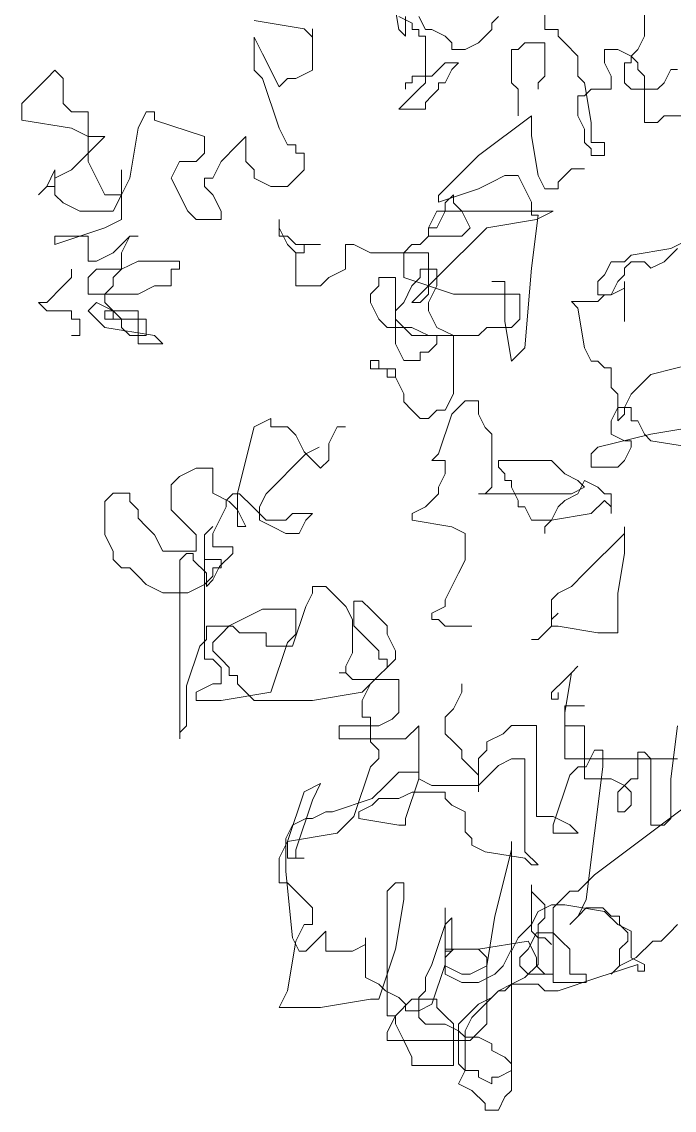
# Model space of a CAD drawing. Extents: x -1568 to -728, y -1287 to -990.
# Drawn here: x -1434.958 to -1433.673, y -1194.667 to -1192.522 of the extents above; entities that cross this region are included whole.
import ezdxf

# ---------------------------------------------------------------- set-up
doc = ezdxf.new("R2010")
doc.units = 0
doc.header["$LTSCALE"] = 5
doc.layers.get('0').update_dxf_attribs({"linetype": 'CONTINUOUS'})

# ---------------------------------------------------------------- blocks, each defined once
blk = doc.blocks.new('tulia')
at = {"color": 3, "lineweight": 0}
for p, q in [((210.8647, 265.1123), (210.8647, 264.1105)), ((212.6311, 264.1582), (212.6788, 264.4444)), ((211.5808, 264.1582), (211.5808, 264.349)), ((211.915, 264.2536), (211.9627, 264.2059)), ((211.9627, 264.2059), (211.9627, 264.1582)), ((212.4401, 264.1582), (212.4879, 264.2536)), ((212.6311, 264.2536), (212.5356, 264.2059)), ((212.5356, 264.2059), (212.5356, 264.1582)), ((212.5834, 264.2536), (212.5834, 264.1105)), ((213.6711, 264.2241), (213.3128, 264.1644)), ((211.4853, 264.1105), (211.4853, 264.1582)), ((211.4853, 264.1582), (211.5808, 264.1582)), ((211.9627, 264.1582), (212.0105, 264.1105)), ((212.2969, 264.1105), (212.3924, 264.1582)), ((212.3924, 264.1582), (212.4401, 264.1582)), ((212.5356, 264.1582), (212.4879, 264.1582)), ((212.4879, 264.1582), (212.4879, 264.1105)), ((212.5834, 264.1105), (212.6311, 264.1582)), ((213.3128, 264.1644), (213.2531, 264.1047)), ((213.2531, 264.1047), (213.2531, 264.1644)), ((213.2531, 264.1644), (213.2531, 263.866)), ((210.8647, 264.1105), (210.9124, 264.0151)), ((211.3421, 263.9674), (211.4376, 264.0628)), ((211.4376, 264.0628), (211.4853, 264.1105)), ((211.5808, 263.8243), (211.5808, 264.0628)), ((211.5808, 264.0628), (211.724, 264.0628)), ((211.724, 264.0628), (211.7718, 264.0151)), ((212.0105, 264.1105), (212.0582, 264.0628)), ((212.0582, 264.0628), (212.1537, 264.0151)), ((212.2492, 264.0628), (212.2969, 264.1105)), ((212.2492, 264.0151), (212.2492, 264.0628)), ((212.4879, 264.1105), (212.4401, 264.1105)), ((212.4401, 264.1105), (212.4401, 263.7766)), ((213.6114, 263.9854), (213.6711, 264.1047)), ((213.6711, 264.1047), (213.6711, 263.866)), ((210.9124, 264.0151), (210.9602, 263.9674)), ((210.9124, 263.9197), (210.9602, 263.9674)), ((210.9602, 263.9674), (211.0557, 264.0151)), ((210.9602, 263.9674), (210.9602, 263.9197)), ((211.0557, 264.0151), (211.1511, 264.0151)), ((211.1511, 264.0151), (211.1511, 263.9197)), ((211.3421, 263.8243), (211.3421, 263.9674)), ((211.7718, 264.0151), (211.8195, 264.0151)), ((211.8195, 264.0151), (211.8195, 263.7766)), ((212.1537, 264.0151), (212.2492, 264.0151)), ((213.4919, 263.7466), (213.6114, 263.9854)), ((210.9124, 263.872), (210.9124, 263.9197)), ((210.9602, 263.9197), (211.0079, 263.9197)), ((211.0079, 263.9197), (211.0079, 263.7766)), ((211.1511, 263.9197), (211.1034, 263.8243)), ((212.2492, 263.872), (212.2014, 263.9197)), ((212.2014, 263.9197), (212.2969, 263.9197)), ((212.2969, 263.9197), (212.3447, 263.872)), ((210.6737, 263.872), (210.626, 263.872)), ((210.7215, 263.7766), (210.6737, 263.872)), ((210.8647, 263.8243), (210.9124, 263.872)), ((210.8647, 263.4903), (210.8647, 263.8243)), ((211.1034, 263.8243), (211.1034, 263.7289)), ((211.2944, 263.7766), (211.3421, 263.8243)), ((211.6286, 263.7766), (211.5808, 263.8243)), ((212.2969, 263.7766), (212.2492, 263.872)), ((212.3447, 263.872), (212.3924, 263.8243)), ((212.3924, 263.8243), (212.5356, 263.8243)), ((212.5356, 263.8243), (212.5356, 263.7766)), ((213.2531, 263.866), (213.3725, 263.8063)), ((213.3725, 263.8063), (213.4322, 263.8063)), ((213.4322, 263.8063), (213.4919, 263.7466)), ((213.6114, 263.8063), (213.4919, 263.4483)), ((213.6711, 263.866), (213.6114, 263.8063)), ((215.0447, 263.8063), (215.1044, 263.866)), ((215.0447, 263.6273), (215.0447, 263.8063)), ((215.1044, 263.866), (215.1642, 263.8063)), ((215.1642, 263.8063), (215.2836, 263.687)), ((210.7692, 263.7289), (210.7215, 263.7766)), ((210.9602, 263.7289), (210.7692, 263.7289)), ((211.0079, 263.7766), (210.9602, 263.7289)), ((211.1034, 263.7289), (211.2466, 263.7289)), ((211.2466, 263.4903), (211.2944, 263.7766)), ((211.2466, 263.7289), (211.2944, 263.6812)), ((211.6286, 263.7289), (211.6286, 263.7766)), ((211.8195, 263.7766), (211.7718, 263.7289)), ((211.7718, 263.7289), (211.7718, 263.538)), ((212.3447, 263.7766), (212.2969, 263.7766)), ((212.3447, 263.7289), (212.3447, 263.7766)), ((212.3924, 263.6812), (212.3447, 263.7289)), ((212.4401, 263.7766), (212.4879, 263.7289)), ((212.4879, 263.7289), (212.5834, 263.6335)), ((212.5356, 263.7766), (212.5834, 263.7766)), ((212.5834, 263.7766), (212.5834, 263.7289)), ((211.2944, 263.6812), (211.3421, 263.6812)), ((211.3421, 263.6812), (211.3421, 263.538)), ((212.4401, 263.6335), (212.3924, 263.6812)), ((215.2836, 263.687), (215.3433, 263.6273)), ((212.4401, 263.5858), (212.4401, 263.6335)), ((212.6311, 263.5858), (212.4401, 263.5858)), ((212.5834, 263.6335), (212.6311, 263.5858)), ((214.985, 263.5676), (215.0447, 263.6273)), ((215.3433, 263.6273), (215.3433, 263.5079)), ((210.5783, 263.538), (210.7215, 263.538)), ((210.7215, 263.538), (210.7692, 263.4903)), ((211.3421, 263.538), (211.2944, 263.4426)), ((211.6763, 263.3949), (211.6763, 263.538)), ((211.6763, 263.538), (212.0582, 263.2518)), ((214.0294, 263.3886), (214.3878, 263.5079)), ((214.3878, 263.5079), (214.3878, 263.5676)), ((214.3878, 263.5676), (214.4475, 263.5676)), ((214.4475, 263.5676), (214.5072, 263.4483)), ((214.8655, 263.2096), (214.8655, 263.5676)), ((214.8655, 263.5676), (214.985, 263.5676)), ((215.3433, 263.5079), (214.985, 263.4483)), ((210.7692, 263.4903), (210.8647, 263.4903)), ((211.2466, 263.3472), (211.2466, 263.4903)), ((211.2944, 263.4426), (211.2944, 263.3472)), ((213.4919, 263.4483), (213.4322, 263.3289)), ((214.5072, 263.4483), (214.5669, 263.0902)), ((214.985, 263.4483), (214.8655, 263.3886)), ((211.1511, 263.2518), (211.1511, 263.3472)), ((211.1511, 263.3472), (211.2466, 263.3472)), ((211.2944, 263.3472), (211.2466, 263.2995)), ((211.6286, 263.1087), (211.6763, 263.3949)), ((213.7308, 263.2096), (213.7308, 263.3886)), ((213.7308, 263.3886), (213.7906, 263.3289)), ((214.0294, 263.2692), (214.0294, 263.3886)), ((214.8655, 263.3886), (214.7461, 263.3886)), ((214.7461, 263.3886), (214.8058, 263.3289)), ((211.2466, 263.2995), (211.2466, 263.2518)), ((213.3725, 263.2692), (213.3128, 263.2692)), ((213.3128, 263.2692), (213.3128, 263.1499)), ((213.4322, 263.3289), (213.3725, 263.3289)), ((213.3725, 263.3289), (213.3725, 263.2692)), ((213.7906, 263.3289), (213.91, 263.2096)), ((214.0892, 263.2096), (214.0294, 263.2692)), ((214.8058, 263.3289), (214.9253, 263.2096)), ((211.2466, 263.2518), (211.1511, 263.2518)), ((212.0582, 263.2518), (212.3447, 262.9656)), ((213.6711, 263.1499), (213.7308, 263.2096)), ((213.91, 263.2096), (213.9697, 263.0902)), ((214.2086, 263.2096), (214.0892, 263.2096)), ((214.2683, 263.0902), (214.2086, 263.2096)), ((214.8058, 263.0902), (214.8655, 263.2096)), ((214.9253, 263.2096), (214.985, 263.1499)), ((211.2944, 263.1564), (211.3898, 263.1564)), ((211.3898, 263.1564), (211.4376, 263.1087)), ((211.4376, 263.1087), (211.4853, 263.061)), ((211.5808, 263.0133), (211.6286, 263.1087)), ((211.7718, 263.1087), (211.724, 263.0133)), ((211.8673, 263.1087), (211.7718, 263.1087)), ((211.9627, 263.061), (211.8673, 263.1087)), ((213.3128, 263.1499), (213.3725, 263.0902)), ((213.6711, 263.0902), (213.6711, 263.1499)), ((214.6267, 262.9708), (214.6267, 263.1499)), ((214.6267, 263.1499), (214.6267, 262.7918)), ((214.985, 263.1499), (215.1044, 263.0902)), ((215.1642, 263.0305), (215.1044, 263.1499)), ((215.1044, 263.1499), (215.1044, 262.9708)), ((211.4853, 263.061), (211.4853, 263.0133)), ((212.0582, 263.0133), (211.9627, 263.061)), ((213.3725, 263.0902), (213.4322, 263.0305)), ((213.4322, 263.0305), (213.5517, 263.0305)), ((213.5517, 263.0305), (213.6711, 263.0902)), ((213.9697, 263.0902), (214.0294, 263.0902)), ((214.0294, 263.0305), (213.9697, 262.9708)), ((214.0294, 263.0902), (214.0294, 263.0305)), ((214.1489, 262.8515), (214.2683, 263.0902)), ((214.5669, 263.0902), (214.6267, 262.9708)), ((214.7461, 262.9708), (214.8058, 263.0902)), ((215.1044, 263.0902), (215.1044, 263.0305)), ((215.1044, 263.0305), (215.1642, 263.0305)), ((215.1642, 263.0305), (215.2239, 262.9708)), ((215.2239, 262.9708), (215.1642, 263.0305)), ((211.4853, 263.0133), (211.5808, 263.0133)), ((211.724, 263.0133), (211.6763, 262.9179)), ((212.3447, 262.9179), (212.0582, 263.0133)), ((212.2378, 262.9112), (212.2378, 262.9708)), ((212.2378, 262.9708), (212.2975, 262.9112)), ((212.3447, 262.9656), (212.3447, 262.9179)), ((213.9697, 262.9708), (213.91, 262.8515)), ((214.6267, 262.9708), (214.7461, 262.9708)), ((214.6864, 262.8515), (214.6267, 262.9708)), ((215.1044, 262.9708), (215.0447, 262.9112)), ((211.6763, 262.9179), (211.6763, 262.8225)), ((212.1781, 262.8515), (212.2378, 262.9112)), ((212.2975, 262.9112), (212.2975, 262.8515)), ((215.0447, 262.9112), (214.9253, 262.8515)), ((211.6406, 262.7918), (211.5211, 262.8515)), ((211.5211, 262.8515), (212.3572, 262.8515)), ((211.6763, 262.8225), (211.6286, 262.8225)), ((211.6286, 262.8225), (211.6763, 262.4408)), ((211.9989, 262.7321), (211.6406, 262.7918)), ((212.1183, 262.7321), (212.1781, 262.8515)), ((212.2975, 262.8515), (212.3572, 262.7321)), ((212.3572, 262.8515), (212.417, 262.7321)), ((213.4919, 262.6725), (213.4919, 262.7918)), ((213.4919, 262.7918), (213.4919, 262.7321)), ((213.91, 262.8515), (213.91, 262.7918)), ((213.91, 262.7918), (214.0892, 262.7918)), ((214.0892, 262.7918), (214.1489, 262.8515)), ((214.6267, 262.7918), (214.7461, 262.7321)), ((214.9253, 262.8515), (214.6864, 262.8515)), ((212.3572, 262.3741), (211.9989, 262.7321)), ((212.1781, 262.6725), (212.1183, 262.7321)), ((212.3572, 262.7321), (212.417, 262.7321)), ((212.417, 262.7321), (212.417, 262.6725)), ((212.417, 262.7321), (212.417, 262.6725)), ((213.4919, 262.7321), (213.4322, 262.6128)), ((214.7461, 262.7321), (215.1044, 262.6128)), ((210.5783, 262.6317), (210.6737, 262.584)), ((212.417, 262.6725), (212.1781, 262.6725)), ((212.417, 262.6725), (212.4767, 262.6128)), ((213.3725, 262.6128), (213.4322, 262.6725)), ((213.4322, 262.6725), (213.4919, 262.6725)), ((214.5669, 262.6725), (214.5072, 262.6725)), ((214.5072, 262.6725), (214.5669, 262.6725)), ((214.6864, 262.5531), (214.5669, 262.6725)), ((214.5669, 262.6725), (214.6267, 262.5531)), ((215.1044, 262.6725), (214.8655, 262.6725)), ((214.8655, 262.6725), (214.8655, 262.4934)), ((215.1044, 262.6128), (215.1044, 262.6725)), ((210.7215, 262.4885), (210.626, 262.584)), ((210.6737, 262.584), (210.9602, 262.5362)), ((212.835, 262.5531), (212.417, 262.5531)), ((212.417, 262.5531), (212.417, 262.2547)), ((212.4767, 262.6128), (212.5364, 262.6128)), ((212.5364, 262.6128), (212.5961, 262.5531)), ((212.5961, 262.5531), (212.5961, 262.3741)), ((212.9545, 262.6128), (212.835, 262.5531)), ((213.0142, 262.6128), (212.9545, 262.6128)), ((213.0142, 262.4338), (213.0142, 262.6128)), ((213.3128, 262.6128), (213.1933, 262.6128)), ((213.1933, 262.6128), (213.3725, 262.6128)), ((213.3128, 262.5531), (213.3128, 262.6128)), ((213.3725, 262.5531), (213.3128, 262.5531)), ((213.4322, 262.6128), (213.3725, 262.5531)), ((213.3725, 262.5531), (213.3725, 262.3144)), ((214.6267, 262.5531), (214.6267, 262.4338)), ((214.8058, 262.4934), (214.6864, 262.5531)), ((210.817, 262.4408), (210.7215, 262.4885)), ((210.8647, 262.4885), (210.817, 262.4408)), ((210.9602, 262.4885), (210.8647, 262.4885)), ((210.9602, 262.5362), (211.0079, 262.4885)), ((211.0079, 262.4408), (210.9602, 262.4885)), ((211.0079, 262.4885), (211.1034, 262.4885)), ((211.1034, 262.4885), (211.1511, 262.3931)), ((214.2086, 262.4338), (214.2086, 262.4934)), ((214.2086, 262.4934), (214.5072, 262.4934)), ((214.5072, 262.4934), (214.6267, 262.4338)), ((214.8655, 262.4934), (214.8058, 262.4934)), ((211.0079, 262.3931), (211.0079, 262.4408)), ((211.6763, 262.4408), (211.724, 261.8684)), ((212.3572, 262.3144), (212.3572, 262.4338)), ((212.3572, 262.4338), (212.4767, 262.4338)), ((212.4767, 262.4338), (212.4767, 262.3741)), ((213.1336, 262.3741), (213.0142, 262.4338)), ((214.2683, 262.4338), (214.2086, 262.4338)), ((214.2683, 262.3144), (214.2683, 262.4338)), ((214.6267, 262.4338), (214.8058, 262.4338)), ((214.6267, 262.4338), (214.6864, 262.3741)), ((214.8058, 262.4338), (214.8655, 262.3741)), ((214.985, 262.4338), (214.985, 262.3741)), ((211.0557, 262.3454), (211.0079, 262.3931)), ((211.0079, 262.2977), (211.0079, 262.3454)), ((211.0079, 262.3454), (211.0079, 262.0592)), ((211.1034, 262.25), (211.0557, 262.3454)), ((211.1511, 262.3931), (211.1989, 262.3454)), ((211.1989, 262.3454), (211.1989, 262.25)), ((211.8673, 262.0592), (211.8673, 262.3454)), ((211.8673, 262.3454), (211.9627, 262.3454)), ((212.5961, 262.3741), (212.2378, 262.2547)), ((212.4767, 262.2547), (212.3572, 262.3741)), ((212.4767, 262.3741), (212.5364, 262.3144)), ((212.6558, 261.8967), (212.6558, 262.3741)), ((212.6558, 262.3741), (212.7753, 262.3741)), ((212.7753, 262.3741), (212.7753, 262.3144)), ((213.1933, 262.3144), (213.1336, 262.3741)), ((214.6864, 262.3741), (214.6864, 262.3144)), ((214.8655, 262.3741), (214.8655, 262.2547)), ((214.985, 262.3741), (215.0447, 262.3144)), ((211.1034, 262.25), (211.0079, 262.2977)), ((211.1511, 262.25), (211.1034, 262.25)), ((211.1989, 262.25), (211.1034, 262.25)), ((211.1989, 262.2023), (211.1511, 262.25)), ((212.2378, 262.2547), (211.76, 262.2547)), ((211.76, 262.2547), (211.76, 262.0757)), ((212.417, 262.195), (212.3572, 262.3144)), ((212.417, 262.2547), (212.4767, 262.195)), ((212.5364, 262.195), (212.4767, 262.2547)), ((212.5364, 262.3144), (212.5961, 262.195)), ((212.7753, 262.3144), (212.835, 262.2547)), ((212.835, 262.2547), (212.835, 262.195)), ((213.3725, 262.3144), (213.1933, 262.3144)), ((214.3878, 262.3144), (214.2683, 262.3144)), ((214.5072, 262.2547), (214.3878, 262.3144)), ((214.8655, 262.2547), (214.5072, 262.2547)), ((214.6864, 262.3144), (214.7461, 262.2547)), ((214.7461, 262.2547), (214.7461, 262.195)), ((215.0447, 262.3144), (215.1642, 262.195)), ((211.3898, 262.2023), (211.1989, 262.2023)), ((211.3421, 262.1546), (211.3898, 262.2023)), ((212.417, 262.1354), (212.417, 262.195)), ((212.4767, 262.195), (212.5364, 262.195)), ((212.5961, 262.195), (212.6558, 262.1354)), ((212.835, 262.195), (212.7753, 262.0757)), ((214.7461, 262.195), (214.6864, 262.1354)), ((214.6864, 262.1354), (214.8058, 262.195)), ((214.8058, 262.195), (214.8655, 262.1354)), ((215.1642, 262.195), (215.2239, 262.195)), ((215.2239, 262.195), (215.1642, 262.1354)), ((211.0079, 262.0592), (211.0079, 262.1069)), ((211.2944, 261.8684), (211.3421, 262.1546)), ((212.3572, 262.016), (212.417, 262.1354)), ((212.6558, 262.1354), (212.6558, 262.0757)), ((214.5072, 261.8967), (214.5072, 262.1354)), ((214.5072, 262.1354), (214.7461, 262.1354)), ((214.6864, 262.1354), (214.6267, 262.0757)), ((214.6864, 262.0757), (214.6864, 262.1354)), ((214.8655, 262.1354), (214.7461, 262.016)), ((214.7461, 262.1354), (214.7461, 262.0757)), ((215.1642, 262.1354), (214.985, 262.1354)), ((214.985, 262.1354), (214.985, 262.0757)), ((211.76, 262.0757), (211.8197, 262.016)), ((211.8195, 261.773), (211.8673, 262.0592)), ((211.8197, 262.016), (211.9989, 262.016)), ((211.9989, 262.016), (212.0586, 261.9563)), ((212.2378, 261.9563), (212.3572, 262.016)), ((212.5364, 262.016), (212.417, 261.9563)), ((212.5961, 262.016), (212.5364, 261.9563)), ((212.7156, 262.016), (212.5364, 262.016)), ((212.6558, 262.0757), (212.5961, 262.016)), ((212.7753, 262.0757), (212.7156, 262.016)), ((214.7461, 262.016), (214.3878, 261.9563)), ((214.6267, 262.0757), (214.4475, 262.0757)), ((214.4475, 262.0757), (214.4475, 261.9563)), ((214.5669, 261.9563), (214.6267, 262.016)), ((214.6267, 262.016), (214.6267, 262.0757)), ((214.6267, 262.0757), (214.6864, 262.0757)), ((214.7461, 262.0757), (214.6864, 262.0757)), ((214.985, 262.0757), (214.9253, 262.0757)), ((214.9253, 262.0757), (214.9253, 261.9563)), ((212.0586, 261.9563), (212.2378, 261.9563)), ((212.417, 261.9563), (212.2378, 261.9563)), ((212.2378, 261.9563), (212.2378, 261.5386)), ((212.5364, 261.9563), (212.3572, 261.9563)), ((212.3572, 261.9563), (212.3572, 261.8967)), ((214.3878, 261.9563), (214.328, 261.8967)), ((214.4475, 261.9563), (214.5669, 261.9563)), ((214.9253, 261.9563), (214.985, 261.9563)), ((211.2466, 261.773), (211.2944, 261.8684)), ((211.724, 261.8684), (211.8195, 261.773)), ((212.3572, 261.8967), (212.417, 261.837)), ((212.5961, 261.7773), (212.6558, 261.8967)), ((214.328, 261.8967), (214.5072, 261.8967)), ((210.435, 261.773), (210.817, 261.6776)), ((211.1511, 261.7253), (211.1989, 261.773)), ((211.1989, 261.773), (211.2466, 261.773)), ((212.417, 261.837), (212.4767, 261.837)), ((212.4767, 261.837), (212.4767, 261.7773)), ((212.4767, 261.7773), (212.5961, 261.7773)), ((212.7753, 261.7176), (212.7753, 261.7773)), ((212.7753, 261.7773), (212.835, 261.7773)), ((212.835, 261.7773), (212.835, 261.7176)), ((211.1034, 261.5822), (211.1034, 261.7253)), ((211.1034, 261.7253), (211.1511, 261.7253)), ((212.6558, 261.658), (212.6558, 261.7176)), ((212.6558, 261.7176), (212.7753, 261.7176)), ((212.835, 261.7176), (212.7156, 261.7176)), ((212.7156, 261.7176), (212.7156, 261.658)), ((210.817, 261.6776), (210.9124, 261.5822)), ((212.5961, 261.5386), (212.6558, 261.658)), ((212.7156, 261.658), (212.6558, 261.658)), ((210.9124, 261.5822), (210.9602, 261.5344)), ((210.9602, 261.5344), (211.0079, 261.439)), ((211.0557, 261.5344), (211.1034, 261.5822)), ((211.0557, 261.3436), (211.0557, 261.5344)), ((212.2378, 261.5386), (212.2975, 261.4193)), ((212.5961, 261.4789), (212.5961, 261.5386)), ((212.0582, 261.3913), (212.0582, 261.4867)), ((212.0582, 261.4867), (212.1537, 261.4867)), ((212.1537, 261.4867), (212.2492, 261.3913)), ((212.5364, 261.4193), (212.5961, 261.4789)), ((210.9602, 261.3436), (210.9602, 261.439)), ((210.9602, 261.439), (211.0557, 261.439)), ((211.0079, 261.439), (211.0079, 261.3913)), ((211.0079, 261.3913), (211.0557, 261.3436)), ((211.0557, 261.439), (211.1034, 261.3436)), ((212.0105, 261.2959), (212.0582, 261.3913)), ((212.2492, 261.3913), (212.3447, 261.1051)), ((212.2975, 261.4193), (212.3572, 261.4193)), ((212.3572, 261.4193), (212.417, 261.3596)), ((212.4767, 261.3596), (212.5364, 261.4193)), ((210.8647, 261.2482), (210.9124, 261.3436)), ((210.9124, 261.3436), (210.9602, 261.3436)), ((211.1034, 261.3436), (211.1034, 261.2482)), ((212.417, 261.3596), (212.4767, 261.3596)), ((213.0142, 261.2999), (213.0739, 261.2999)), ((213.0739, 261.2999), (213.1336, 261.1805)), ((213.3725, 261.2402), (213.4322, 261.2999)), ((213.4322, 261.2999), (213.5517, 261.2999)), ((213.5517, 261.2999), (213.5517, 261.3596)), ((213.5517, 261.3596), (213.6711, 261.2999)), ((213.6711, 261.2999), (213.7906, 260.8225)), ((210.817, 261.2482), (210.5305, 261.2959)), ((210.817, 261.2005), (210.8647, 261.2482)), ((211.1989, 261.1528), (210.817, 261.2482)), ((211.1034, 261.2482), (211.0079, 261.2005)), ((211.9627, 261.2482), (212.0105, 261.2959)), ((211.9627, 260.8666), (211.9627, 261.2482)), ((213.3128, 261.1209), (213.3725, 261.2402)), ((210.5305, 261.1528), (210.817, 261.2005)), ((211.0079, 261.2005), (210.9602, 261.2005)), ((210.9602, 261.2005), (210.9602, 261.1528)), ((210.9602, 261.1528), (211.0079, 261.0574)), ((211.2466, 261.1051), (211.1989, 261.1528)), ((213.1336, 261.1805), (213.1336, 261.0612)), ((213.204, 261.1528), (213.2995, 261.1051)), ((211.2466, 261.0097), (211.2466, 261.1051)), ((212.3447, 261.1051), (212.3924, 261.0574)), ((213.2531, 261.0612), (213.3128, 261.1209)), ((213.2995, 261.1051), (213.5859, 260.8189)), ((211.0079, 261.0574), (211.0557, 261.0097)), ((211.0557, 261.0097), (211.2466, 261.0097)), ((211.5331, 261.0574), (211.4376, 260.962)), ((211.915, 261.0574), (211.5331, 261.0574)), ((211.8673, 260.962), (211.915, 261.0097)), ((211.915, 261.0097), (211.915, 261.0574)), ((212.3924, 261.0574), (212.2969, 261.0574)), ((212.2969, 261.0574), (212.2969, 260.962)), ((213.1336, 261.0612), (213.1933, 261.0015)), ((213.1933, 261.0015), (213.2531, 261.0612)), ((213.9697, 260.8225), (213.9697, 261.0015)), ((213.9697, 261.0015), (214.0892, 261.0015)), ((214.0892, 261.0015), (214.2086, 260.9418)), ((211.2944, 260.9143), (211.1989, 260.8666)), ((211.3421, 260.8189), (211.2944, 260.9143)), ((211.3421, 260.9143), (211.2944, 260.8666)), ((211.4376, 260.962), (211.3421, 260.9143)), ((211.8195, 260.8666), (211.8195, 260.9143)), ((211.8195, 260.9143), (211.8673, 260.9143)), ((211.8673, 260.9143), (211.8673, 260.962)), ((212.2969, 260.962), (212.3447, 260.8666)), ((214.2086, 260.9418), (214.2683, 260.8822)), ((211.1989, 260.8666), (211.1511, 260.8189)), ((211.2944, 260.8666), (211.3898, 260.8189)), ((211.7718, 260.7712), (211.8195, 260.8666)), ((212.0105, 260.8189), (211.9627, 260.8666)), ((212.3447, 260.8666), (212.3447, 260.8189)), ((214.2683, 260.8822), (214.2683, 260.7031)), ((211.1511, 260.8189), (211.1034, 260.8189)), ((211.1034, 260.8189), (211.1034, 260.6758)), ((211.1034, 260.7235), (211.1511, 260.7712)), ((211.1511, 260.7712), (211.2466, 260.6758)), ((211.4376, 260.7712), (211.3421, 260.8189)), ((211.3898, 260.8189), (212.0582, 260.8189)), ((211.4853, 260.7235), (211.4376, 260.7712)), ((211.7718, 260.7235), (211.7718, 260.7712)), ((212.0582, 260.8189), (212.0105, 260.8189)), ((212.3447, 260.8189), (212.4401, 260.7235)), ((213.5859, 260.8189), (213.6337, 260.7235)), ((213.6814, 260.7235), (213.7769, 260.8189)), ((213.7769, 260.8189), (213.8246, 260.8189)), ((213.7906, 260.8225), (213.7906, 260.5838)), ((213.7906, 260.7031), (213.8503, 260.7628)), ((213.8246, 260.8189), (213.8724, 260.7712)), ((213.8503, 260.7628), (213.9697, 260.8225)), ((213.8724, 260.7712), (213.8724, 260.7235)), ((214.5072, 260.7031), (214.5669, 260.7628)), ((214.5669, 260.7628), (214.5669, 260.8225)), ((214.5669, 260.8225), (214.6864, 260.8225)), ((214.6864, 260.8225), (214.7461, 260.7628)), ((214.7461, 260.7628), (214.7461, 260.5241)), ((211.1034, 260.6758), (211.1034, 260.7235)), ((211.2466, 260.6758), (211.5331, 260.6281)), ((211.5331, 260.6281), (211.4853, 260.7235)), ((211.6763, 260.6281), (211.724, 260.7235)), ((211.724, 260.7235), (211.7718, 260.7235)), ((212.4401, 260.7235), (212.5356, 260.6758)), ((212.5356, 260.6758), (212.5356, 260.6281)), ((213.2995, 260.6281), (213.2517, 260.6758)), ((213.2517, 260.6758), (213.395, 260.6758)), ((213.395, 260.6758), (213.4427, 260.6281)), ((213.5859, 260.6281), (213.6814, 260.7235)), ((213.6337, 260.7235), (213.6337, 260.6281)), ((213.7308, 260.5838), (213.7906, 260.7031)), ((213.8724, 260.7235), (213.9201, 260.6281)), ((214.2683, 260.7031), (214.2086, 260.6435)), ((214.5072, 260.6435), (214.5072, 260.7031)), ((211.5808, 260.5803), (211.5331, 260.6281)), ((211.5331, 260.6281), (211.6763, 260.6281)), ((212.5356, 260.6281), (212.2492, 260.5803)), ((213.3472, 260.5326), (213.2995, 260.6281)), ((213.4427, 260.6281), (213.5859, 260.6281)), ((213.6337, 260.6281), (213.5382, 260.5803)), ((213.9201, 260.6281), (213.9678, 260.5326)), ((214.2086, 260.6435), (214.1489, 260.5838)), ((214.4475, 260.5838), (214.5072, 260.6435)), ((211.0079, 260.5326), (211.0079, 260.5803)), ((211.0079, 260.5803), (211.0079, 260.3895)), ((211.2944, 260.2464), (211.0079, 260.5326)), ((211.5808, 260.5326), (211.5808, 260.5803)), ((212.2492, 260.5803), (212.1537, 260.5326)), ((212.1537, 260.5326), (212.1537, 260.3418)), ((213.4427, 260.5326), (213.3472, 260.5326)), ((213.5382, 260.5803), (213.4427, 260.5326)), ((213.7906, 260.5838), (213.7308, 260.5838)), ((213.9678, 260.5326), (213.9678, 260.4372)), ((214.0294, 260.5241), (213.9697, 260.5838)), ((213.9697, 260.5838), (214.0294, 260.5241)), ((214.0294, 260.3451), (214.0294, 260.5241)), ((214.0294, 260.5241), (214.0294, 259.629)), ((214.1489, 260.5838), (214.0892, 260.5241)), ((214.0892, 260.5241), (214.0892, 260.4047)), ((214.328, 260.4047), (214.3878, 260.5241)), ((214.3878, 260.5241), (214.4475, 260.5838)), ((214.7461, 260.5241), (214.6864, 260.4047)), ((213.9678, 260.4372), (213.8246, 260.4372)), ((213.8246, 260.4372), (213.8246, 260.3895)), ((211.0079, 260.3895), (211.0557, 260.1033)), ((213.8246, 260.3895), (213.9201, 260.2941)), ((214.0892, 260.4047), (214.328, 260.4047)), ((214.1111, 260.3418), (214.1111, 260.3895)), ((214.1111, 260.3895), (214.1588, 260.3895)), ((214.1588, 260.3895), (214.2066, 260.3418)), ((214.6864, 260.4047), (214.6864, 260.3451)), ((212.1537, 260.3418), (212.2014, 260.2464)), ((213.91, 260.2854), (213.91, 260.3451)), ((213.91, 260.3451), (214.0294, 260.3451)), ((213.9697, 260.2854), (213.91, 260.2854)), ((213.9201, 260.2941), (213.9678, 260.1987)), ((213.9697, 260.2257), (213.9697, 260.2854)), ((214.0156, 260.2464), (214.1111, 260.3418)), ((214.2066, 260.3418), (214.2066, 259.0538)), ((214.5669, 260.2854), (214.5072, 260.2257)), ((214.6267, 260.2854), (214.5669, 260.2854)), ((214.6864, 260.3451), (214.6267, 260.2854)), ((211.3898, 260.151), (211.2944, 260.2464)), ((212.2014, 260.2464), (212.2492, 260.151)), ((214.0294, 260.166), (213.9697, 260.2257)), ((214.0156, 260.151), (214.0156, 260.2464)), ((214.5072, 260.2257), (214.4475, 260.166)), ((211.4853, 260.1033), (211.3898, 260.151)), ((212.2492, 260.151), (212.2969, 260.0556)), ((213.1563, 260.151), (213.0608, 260.0556)), ((213.2517, 260.151), (213.1563, 260.151)), ((213.2517, 260.1033), (213.2517, 260.151)), ((213.9678, 260.1987), (214.0156, 260.151)), ((214.1489, 260.1064), (214.0294, 260.166)), ((214.4475, 260.166), (214.328, 260.1064)), ((211.0557, 260.1033), (211.0557, 259.8171)), ((211.5331, 260.0556), (211.4853, 260.1033)), ((211.5331, 259.8648), (211.5331, 260.0556)), ((212.2969, 260.0556), (212.2969, 260.0079)), ((212.8947, 260.0467), (212.835, 259.987)), ((212.9545, 260.0467), (212.8947, 260.0467)), ((212.9545, 259.8677), (212.9545, 260.0467)), ((213.0608, 260.0556), (213.013, 260.0079)), ((213.2995, 260.0079), (213.2517, 260.1033)), ((214.328, 260.1064), (214.1489, 260.1064)), ((212.2969, 260.0079), (212.3924, 259.9602)), ((212.835, 259.987), (212.7753, 259.9273)), ((213.013, 260.0079), (212.9653, 259.9125)), ((213.395, 259.7217), (213.2995, 260.0079)), ((213.3725, 259.808), (213.3725, 259.987)), ((213.3725, 259.987), (213.6114, 259.987)), ((213.6114, 259.987), (213.7308, 259.9273)), ((211.5331, 259.9125), (211.4853, 259.9602)), ((211.5331, 259.8648), (211.5331, 259.9125)), ((212.3447, 259.9125), (212.2969, 259.8648)), ((212.3924, 259.9125), (212.3447, 259.9125)), ((212.3924, 259.9602), (212.3924, 259.9125)), ((212.7753, 259.9273), (212.7156, 259.8677)), ((212.9653, 259.9125), (212.9653, 259.674)), ((213.7308, 259.9273), (213.8503, 259.8677)), ((211.0557, 259.8171), (211.1989, 259.8171)), ((211.1989, 259.8171), (211.4853, 259.8648)), ((211.4853, 259.8648), (211.5331, 259.8648)), ((211.5808, 259.8171), (211.5331, 259.8648)), ((211.6286, 259.7694), (211.5808, 259.8171)), ((212.2969, 259.8648), (212.106, 259.8648)), ((212.7156, 259.8677), (212.7156, 259.808)), ((212.8947, 259.808), (212.9545, 259.8677)), ((213.7769, 259.8171), (213.5859, 259.8171)), ((213.5859, 259.8171), (213.5859, 259.7217)), ((213.8246, 259.8648), (213.7769, 259.8171)), ((214.0156, 259.8648), (213.8246, 259.8648)), ((213.8503, 259.8677), (213.91, 259.808)), ((214.0156, 259.7694), (214.0156, 259.8648)), ((211.6763, 259.7694), (211.6286, 259.7694)), ((212.7156, 259.808), (212.6558, 259.6886)), ((212.7753, 259.6886), (212.835, 259.7483)), ((212.835, 259.7483), (212.8947, 259.808)), ((213.4322, 259.7483), (213.3725, 259.808)), ((213.5517, 259.3902), (213.4322, 259.7483)), ((213.91, 259.808), (213.9697, 259.7483)), ((213.9697, 259.7483), (213.9697, 259.6886)), ((214.0633, 259.7217), (214.0156, 259.7694)), ((212.6558, 259.6886), (212.6558, 259.629)), ((212.7753, 259.629), (212.7753, 259.6886)), ((212.9653, 259.674), (213.013, 259.5785)), ((213.5859, 259.7217), (213.395, 259.7217)), ((213.9697, 259.6886), (213.91, 259.629)), ((214.1588, 259.4354), (214.0633, 259.7217)), ((211.3898, 259.5308), (211.3421, 259.5785)), ((211.3421, 259.5785), (211.3898, 259.5308)), ((212.6558, 259.629), (212.7156, 259.5693)), ((212.7156, 259.5693), (212.7156, 259.629)), ((212.7156, 259.629), (212.7753, 259.629)), ((213.013, 259.5785), (213.013, 259.5308)), ((213.91, 259.629), (213.8503, 259.5693)), ((213.9697, 259.629), (213.91, 259.5693)), ((214.0294, 259.629), (213.9697, 259.629)), ((211.4376, 259.2446), (211.3898, 259.5308)), ((211.3898, 259.5308), (211.4376, 259.4831)), ((212.7753, 259.5096), (212.7156, 259.5693)), ((212.7156, 259.5693), (212.7753, 259.5096)), ((212.8947, 259.3902), (212.7753, 259.5096)), ((212.7753, 259.5096), (212.835, 259.4499)), ((213.013, 259.5308), (212.9653, 259.4831)), ((213.013, 259.5308), (213.0608, 259.5308)), ((213.0608, 259.5308), (213.013, 259.5308)), ((213.8503, 259.5096), (213.7906, 259.5096)), ((213.7906, 259.5096), (213.7906, 259.4499)), ((213.8503, 259.5693), (213.8503, 259.5096)), ((213.91, 259.5693), (213.91, 259.4499)), ((211.4376, 259.4831), (211.5331, 259.3877)), ((212.1781, 259.3902), (212.1781, 259.4499)), ((212.9653, 259.4831), (212.6311, 259.4831)), ((212.6311, 259.4831), (212.6311, 259.2446)), ((212.835, 259.4499), (212.8947, 259.3306)), ((213.7906, 259.4499), (213.6711, 259.3306)), ((213.91, 259.4499), (213.9697, 259.4499)), ((213.9697, 259.4499), (214.0892, 259.3902)), ((214.1588, 259.1492), (214.1588, 259.4354)), ((211.4853, 259.34), (211.4853, 259.3877)), ((211.5331, 259.34), (211.4853, 259.34)), ((211.5331, 259.3877), (211.5331, 259.34)), ((212.2378, 259.2709), (212.1781, 259.3902)), ((213.2531, 259.3306), (212.8947, 259.3902)), ((213.91, 259.3306), (213.5517, 259.3902)), ((214.0892, 259.3902), (214.0892, 259.3306)), ((211.2944, 259.2923), (211.4376, 259.2923)), ((211.4376, 259.2923), (211.4376, 258.9107)), ((212.2975, 259.2112), (212.2378, 259.2709)), ((212.8947, 259.3306), (212.8947, 259.2112)), ((213.6711, 259.3306), (213.2531, 259.3306)), ((214.0892, 259.3306), (213.91, 259.3306)), ((211.4376, 259.1492), (211.4376, 259.2446)), ((212.2975, 259.0919), (212.2975, 259.2112)), ((212.6311, 259.2446), (212.6788, 259.1969)), ((212.6788, 259.1969), (212.7743, 259.1492)), ((212.8947, 259.2112), (212.835, 259.2112)), ((212.835, 259.2112), (212.835, 259.0322)), ((210.626, 259.1492), (210.6737, 258.7676)), ((211.2944, 258.7676), (211.2944, 259.1492)), ((211.2944, 259.1492), (211.4376, 259.1492)), ((211.6406, 258.4951), (211.6406, 259.1515)), ((211.6406, 259.1515), (211.8197, 259.1515)), ((211.8197, 259.1515), (211.8795, 259.0919)), ((212.5834, 259.0538), (212.4879, 259.1492)), ((212.4879, 259.1492), (212.4879, 258.7676)), ((212.7743, 259.1492), (213.0608, 259.1492)), ((213.0608, 259.1492), (213.0608, 259.0538)), ((214.2066, 259.1015), (214.1588, 259.1492)), ((211.8795, 259.0919), (211.9989, 259.0322)), ((211.9989, 259.0322), (211.9989, 258.9725)), ((212.1781, 258.9725), (212.2378, 259.0322)), ((212.2378, 259.0322), (212.2975, 259.0919)), ((213.0608, 259.0538), (212.5834, 259.0538)), ((212.835, 259.0322), (212.7753, 258.9725)), ((214.2066, 259.0538), (214.2066, 259.1015)), ((210.817, 258.9107), (210.8647, 258.9584)), ((210.8647, 258.9584), (210.9124, 258.9584)), ((210.9124, 258.9584), (210.9124, 258.7676)), ((211.1628, 258.8532), (211.1628, 258.9725)), ((211.1628, 258.9725), (211.2225, 258.9725)), ((211.2225, 258.9725), (211.2822, 258.8532)), ((211.9989, 258.9725), (212.0586, 258.9128)), ((212.1781, 258.9128), (212.1781, 258.9725)), ((212.7753, 258.9725), (212.7753, 258.9128)), ((211.4376, 258.9107), (210.626, 258.9107)), ((210.817, 258.4336), (210.817, 258.9107)), ((211.724, 258.2428), (211.724, 258.9107)), ((211.724, 258.9107), (211.8195, 258.9107)), ((211.8195, 258.9107), (211.915, 258.863)), ((212.0586, 258.9128), (212.0586, 258.6741)), ((212.1183, 258.8532), (212.1781, 258.9128)), ((212.7753, 258.9128), (212.835, 258.8532)), ((210.7448, 258.4354), (210.267, 258.7935)), ((211.2225, 258.3757), (211.1628, 258.8532)), ((211.2822, 258.8532), (211.342, 258.8532)), ((211.342, 258.8532), (211.4017, 258.7935)), ((211.4017, 258.7935), (211.5211, 258.4354)), ((211.915, 258.863), (212.0105, 258.7676)), ((212.0586, 258.7935), (212.1183, 258.8532)), ((212.0586, 258.6741), (212.0586, 258.7935)), ((212.4879, 258.7676), (212.4879, 258.8153)), ((212.4879, 258.8153), (212.6311, 258.8153)), ((212.6311, 258.8153), (212.7266, 258.7199)), ((212.835, 258.8532), (212.9545, 258.4951)), ((210.6737, 258.7676), (210.6737, 258.4813)), ((210.9124, 258.7676), (210.9602, 258.7676)), ((210.9602, 258.7676), (211.0079, 258.7199)), ((210.9602, 258.6722), (211.0079, 258.7199)), ((211.0079, 258.7199), (211.1034, 258.7676)), ((211.0079, 258.7199), (211.0557, 258.6722)), ((211.1034, 258.7676), (211.2944, 258.7676)), ((212.0105, 258.7676), (212.0582, 258.7199)), ((212.0582, 258.7199), (212.3924, 258.7199)), ((212.3924, 258.7199), (212.4879, 258.7676)), ((212.4879, 258.7676), (212.5834, 258.4813)), ((212.7266, 258.7199), (212.8221, 258.6244)), ((213.2531, 258.6144), (213.1933, 258.7338)), ((213.1933, 258.7338), (213.3128, 258.6741)), ((210.9602, 258.5767), (210.9602, 258.6722)), ((211.0557, 258.6722), (211.0557, 258.529)), ((212.5356, 258.6722), (212.2969, 258.6722)), ((212.2969, 258.6722), (212.2969, 258.6244)), ((212.6311, 258.6244), (212.5356, 258.6722)), ((213.3128, 258.6741), (213.4322, 258.3161)), ((211.0079, 258.529), (210.9602, 258.5767)), ((212.2492, 258.5767), (212.1537, 258.529)), ((212.2969, 258.6244), (212.2492, 258.5767)), ((212.7743, 258.6244), (212.6311, 258.6244)), ((212.8221, 258.5767), (212.7743, 258.6244)), ((212.8221, 258.6244), (213.1085, 258.529)), ((212.9176, 258.529), (212.8221, 258.5767)), ((213.3725, 258.2564), (213.2531, 258.6144)), ((210.6737, 258.4813), (210.7215, 258.4336)), ((211.0557, 258.529), (211.0079, 258.529)), ((211.4017, 258.4354), (211.5211, 258.4951)), ((211.5211, 258.4951), (211.6406, 258.4951)), ((212.1537, 258.529), (212.1537, 258.3859)), ((212.5834, 258.4813), (212.5834, 258.4336)), ((212.6311, 258.4336), (212.9176, 258.4813)), ((212.9176, 258.4813), (212.9176, 258.529)), ((212.9545, 258.4951), (213.0739, 258.3757)), ((213.1085, 258.529), (213.1563, 258.529)), ((213.1563, 258.529), (213.2517, 258.4813)), ((213.2517, 258.4813), (213.2995, 258.4813)), ((213.2995, 258.4813), (213.395, 258.4336)), ((210.7215, 258.4336), (210.817, 258.4336)), ((211.2225, 258.0774), (210.7448, 258.4354)), ((211.342, 258.3757), (211.4017, 258.4354)), ((211.5211, 258.4354), (211.5211, 258.3757)), ((212.5834, 258.4336), (212.6311, 258.4336)), ((213.395, 258.4336), (213.4427, 258.3382)), ((211.2822, 257.8983), (211.2225, 258.3757)), ((211.5211, 258.3757), (211.342, 258.3757)), ((212.1537, 258.3859), (212.106, 258.3382)), ((212.106, 258.3382), (212.106, 258.2905)), ((213.0739, 258.3757), (213.4322, 258.3161)), ((213.4427, 258.3382), (213.4427, 258.0997)), ((211.8197, 258.2564), (211.8197, 258.3161)), ((211.8197, 258.3161), (211.8197, 257.5403)), ((211.9392, 257.779), (211.8197, 258.2564)), ((212.106, 258.2905), (212.0105, 258.2428)), ((213.3725, 258.1967), (213.3725, 258.2564)), ((213.4322, 258.3161), (213.4322, 258.1967)), ((213.4322, 258.3161), (213.4919, 258.1967)), ((211.6286, 258.1474), (211.724, 258.2428)), ((211.724, 258.1951), (211.6763, 258.1474)), ((212.0105, 258.2428), (211.724, 258.1951)), ((213.4322, 258.1967), (213.3128, 258.1967)), ((213.3128, 258.1967), (213.3725, 258.1967)), ((213.4919, 258.1967), (213.4919, 258.0177)), ((211.6763, 258.1474), (211.6286, 258.1474)), ((213.4427, 258.0997), (213.395, 257.6226)), ((211.342, 257.958), (211.2225, 258.0774)), ((212.5961, 257.8983), (212.5961, 258.0177)), ((212.5961, 258.0177), (212.6558, 258.0177)), ((212.6558, 258.0177), (212.7156, 257.958)), ((213.4322, 258.0177), (213.3725, 257.958)), ((213.4919, 258.0177), (213.4322, 258.0177)), ((211.4017, 257.958), (211.342, 257.958)), ((211.4614, 257.8983), (211.4017, 257.958)), ((211.5808, 257.8612), (211.6763, 257.9566)), ((211.6763, 257.9566), (211.6763, 258.0043)), ((211.6763, 258.0043), (211.6763, 257.6704)), ((212.7156, 257.958), (212.7156, 257.0628)), ((213.3725, 257.958), (213.3128, 257.8983)), ((211.1511, 257.8135), (211.4376, 257.8612)), ((211.342, 257.779), (211.2822, 257.8983)), ((211.4376, 257.8612), (211.5331, 257.8612)), ((211.5211, 257.8386), (211.4614, 257.8983)), ((211.5331, 257.8612), (211.6286, 257.8135)), ((211.5808, 257.7658), (211.5808, 257.8612)), ((212.6558, 257.5403), (212.5961, 257.8983)), ((213.3128, 257.8983), (213.2531, 257.8386)), ((211.0434, 257.7193), (211.0434, 257.779)), ((211.0434, 257.779), (211.1031, 257.779)), ((211.0557, 257.7181), (211.1511, 257.8135)), ((211.1031, 257.779), (211.1628, 257.8386)), ((211.1628, 257.8386), (211.2822, 257.8386)), ((211.2822, 257.8386), (211.342, 257.779)), ((211.342, 257.779), (211.4017, 257.7193)), ((211.4017, 257.7193), (211.342, 257.779)), ((211.5211, 257.3612), (211.5211, 257.8386)), ((211.6286, 257.8135), (211.6763, 257.7181)), ((211.9989, 257.4209), (211.9392, 257.779)), ((212.2975, 257.3612), (212.2975, 257.8386)), ((212.2975, 257.8386), (212.2975, 257.5403)), ((213.2531, 257.8386), (213.2531, 257.7193)), ((210.6253, 257.7193), (210.685, 257.6596)), ((210.9602, 257.6704), (211.0557, 257.7181)), ((210.9836, 257.6596), (211.0434, 257.7193)), ((211.6286, 257.7181), (211.5808, 257.7658)), ((211.6286, 257.4318), (211.6286, 257.7181)), ((211.6763, 257.7181), (211.7718, 257.6226)), ((212.2492, 257.5272), (212.2492, 257.7658)), ((212.2492, 257.7658), (212.2969, 257.7181)), ((212.2969, 257.7181), (212.3924, 257.4318)), ((213.2531, 257.7193), (213.3128, 257.7193)), ((213.3128, 257.7193), (213.3725, 257.5999)), ((210.685, 257.6596), (210.7448, 257.5999)), ((210.9602, 257.4795), (210.9602, 257.6704)), ((210.9836, 257.5999), (210.9836, 257.6596)), ((211.4614, 257.5999), (211.5211, 257.6596)), ((211.5211, 257.6596), (211.6406, 257.6596)), ((211.5808, 257.6226), (211.5331, 257.5749)), ((211.6286, 257.6226), (211.5808, 257.6226)), ((211.6763, 257.6704), (211.6286, 257.6226)), ((211.6406, 257.6596), (211.7003, 257.5403)), ((211.7718, 257.6226), (211.8195, 257.5272)), ((212.8698, 257.5749), (212.8698, 257.6226)), ((212.8698, 257.6226), (212.8698, 257.3364)), ((213.204, 257.6226), (213.1563, 257.6704)), ((213.1563, 257.6704), (213.1563, 257.5272)), ((213.2995, 257.5272), (213.204, 257.6226)), ((213.395, 257.6226), (213.3472, 257.5272)), ((210.7448, 257.5999), (210.8045, 257.5999)), ((210.8045, 257.5999), (210.9239, 257.4806)), ((211.0434, 257.5403), (210.9836, 257.5999)), ((211.0434, 257.4209), (211.0434, 257.5403)), ((211.4017, 257.5403), (211.4614, 257.5999)), ((211.4017, 257.3612), (211.4017, 257.5403)), ((211.7003, 257.5999), (211.6406, 257.4806)), ((212.0586, 257.5403), (211.7003, 257.5999)), ((211.7003, 257.5403), (211.76, 257.4806)), ((211.8197, 257.5403), (211.8795, 257.4209)), ((211.9989, 257.4806), (212.0586, 257.5403)), ((212.0586, 257.5403), (212.2378, 257.5403)), ((212.2975, 257.5403), (212.0586, 257.5403)), ((212.2378, 257.5403), (212.2975, 257.4806)), ((212.7753, 257.1822), (212.6558, 257.5403)), ((212.9653, 257.5272), (212.8698, 257.5749)), ((213.3725, 257.5999), (213.4322, 257.2419)), ((210.8647, 257.4318), (210.9602, 257.4795)), ((210.9239, 257.4806), (211.0434, 257.4209)), ((211.6406, 257.4806), (211.6406, 257.4209)), ((211.76, 257.4806), (211.76, 257.4209)), ((211.8195, 257.5272), (211.8195, 256.6685)), ((211.9989, 257.0032), (211.9989, 257.4806)), ((212.2969, 257.5272), (212.2492, 257.5272)), ((212.2969, 257.4318), (212.2969, 257.5272)), ((212.2975, 257.4806), (212.2975, 257.4209)), ((213.1563, 257.5272), (212.9653, 257.5272)), ((213.3472, 257.5272), (213.2995, 257.5272)), ((210.8647, 257.3841), (210.8647, 257.4318)), ((210.9124, 257.3841), (210.8647, 257.3841)), ((211.1989, 257.3364), (210.9124, 257.4318)), ((210.9124, 257.4318), (210.9124, 257.3841)), ((211.0434, 257.4209), (211.1031, 257.3612)), ((211.1031, 257.3612), (211.0434, 257.4209)), ((211.6406, 257.4209), (211.5809, 257.3612)), ((211.724, 257.3364), (211.6286, 257.4318)), ((211.76, 257.4209), (211.7003, 257.3612)), ((211.8795, 257.4209), (211.9392, 257.3612)), ((212.1183, 257.3612), (211.9989, 257.4209)), ((212.2975, 257.4209), (212.1781, 257.3612)), ((212.3924, 257.1456), (212.2969, 257.4318)), ((212.3924, 257.4318), (212.4401, 257.3364)), ((211.4853, 257.241), (211.1989, 257.3364)), ((211.2822, 257.3016), (211.2822, 257.3612)), ((211.2822, 257.3612), (211.4017, 257.3612)), ((211.5809, 257.3612), (211.5211, 257.3612)), ((211.5211, 257.3612), (211.5211, 257.3016)), ((211.7003, 257.3612), (211.5211, 257.3612)), ((211.8195, 257.2887), (211.724, 257.3364)), ((211.9392, 257.3612), (212.0586, 257.3016)), ((212.1781, 257.3612), (212.1183, 257.3612)), ((212.1781, 257.3016), (212.2975, 257.3612)), ((212.4401, 257.3364), (212.4401, 257.241)), ((212.8698, 257.3364), (212.7743, 257.2887)), ((211.5211, 257.3016), (211.2822, 257.3016)), ((211.5808, 257.241), (211.4853, 257.241)), ((211.6286, 257.2887), (211.5808, 257.241)), ((211.8195, 257.2887), (211.6286, 257.2887)), ((211.8673, 257.241), (211.8195, 257.2887)), ((211.915, 257.241), (211.8195, 257.2887)), ((211.915, 257.241), (211.8673, 257.241)), ((212.0105, 257.1456), (211.915, 257.241)), ((211.9627, 257.1933), (211.915, 257.241)), ((212.0586, 257.3016), (212.1781, 257.3016)), ((212.4401, 257.241), (212.4879, 257.1933)), ((212.7266, 257.241), (212.6311, 257.1933)), ((212.7743, 257.2887), (212.7266, 257.241)), ((213.4322, 257.2419), (213.4919, 257.1225)), ((212.0582, 257.1456), (211.9627, 257.1933)), ((212.3572, 257.1225), (212.3572, 257.1822)), ((212.3572, 257.1822), (212.5364, 257.1822)), ((212.4879, 257.1933), (212.4879, 257.0502)), ((212.5364, 257.1822), (212.6558, 257.0628)), ((212.6311, 257.1933), (212.5834, 257.1456)), ((212.835, 257.1822), (212.7753, 257.1822)), ((213.1933, 257.1225), (212.835, 257.1822)), ((212.106, 257.0502), (212.0105, 257.1456)), ((212.1537, 257.0502), (212.0582, 257.1456)), ((212.2975, 257.0628), (212.3572, 257.1225)), ((212.4879, 257.0979), (212.3924, 257.1456)), ((212.5834, 257.0979), (212.4879, 257.0979)), ((212.5834, 257.1456), (212.5834, 257.0979)), ((213.4919, 257.1225), (213.1933, 257.1225)), ((212.1183, 256.8838), (211.9989, 257.0032)), ((212.1537, 256.9548), (212.106, 257.0502)), ((212.2014, 257.0025), (212.1537, 257.0502)), ((212.2969, 257.0025), (212.2014, 256.9548)), ((212.2014, 256.7163), (212.2014, 257.0025)), ((212.2378, 257.0032), (212.2975, 257.0628)), ((212.2378, 256.7048), (212.2378, 257.0032)), ((212.4401, 257.0025), (212.2969, 257.0025)), ((212.4879, 257.0502), (212.4401, 257.0025)), ((212.6558, 257.0032), (212.5961, 256.8838)), ((212.7156, 257.0628), (212.6558, 257.0628)), ((212.6558, 257.0628), (212.6558, 257.0032)), ((212.6558, 257.0628), (212.7156, 256.9435)), ((212.2014, 256.9548), (212.1537, 256.9071)), ((212.1537, 256.9071), (212.1537, 256.9548)), ((212.7156, 256.9435), (212.7156, 256.8838)), ((211.9627, 256.8594), (212.0582, 256.9071)), ((211.9627, 256.8117), (211.9627, 256.8594)), ((212.0582, 256.9071), (212.1537, 256.9071)), ((212.7156, 256.8838), (212.1183, 256.8838)), ((212.1537, 256.9071), (212.1537, 256.6685)), ((212.5961, 256.8838), (212.5364, 256.7645)), ((211.8195, 256.7163), (211.8673, 256.764)), ((211.8673, 256.764), (211.9627, 256.8117)), ((212.5364, 256.7645), (212.5364, 256.7048)), ((211.8195, 256.5254), (211.8195, 256.7163)), ((212.1537, 256.6685), (212.2014, 256.7163)), ((212.5364, 256.7048), (212.2378, 256.7048)), ((211.8195, 256.6685), (211.915, 256.6208)), ((211.915, 256.6208), (211.9627, 256.6208)), ((211.9627, 256.6208), (211.9627, 256.5731)), ((211.9627, 256.5731), (212.0582, 256.6208)), ((212.0582, 256.6208), (212.0582, 256.6685)), ((212.0582, 256.6685), (212.1537, 256.6685)), ((212.1537, 256.6685), (212.2014, 256.5731)), ((211.8673, 256.4777), (211.8195, 256.5254)), ((212.106, 256.5254), (212.0105, 256.43)), ((212.2014, 256.5731), (212.106, 256.5254)), ((211.915, 256.3823), (211.8673, 256.4777)), ((212.0105, 256.3823), (211.915, 256.3823)), ((212.0105, 256.43), (212.0105, 256.3823))]:
    blk.add_line(p, q, dxfattribs=at)
blk = doc.blocks.new('tuli')
at = {"color": 3}
blk.add_blockref('tulia', (-25.9976, 9.2058), dxfattribs=at)

msp = doc.modelspace()

# ---------------------------------------------------------------- block references
at = {"color": 1, "lineweight": 0, "xscale": -0.2738191591342911, "yscale": 0.2738191592507064, "zscale": 0.2738191591392415}
msp.add_blockref('tuli', (-1383.11156, -1267.38974), dxfattribs=at)

doc.saveas('drawing.dxf')
